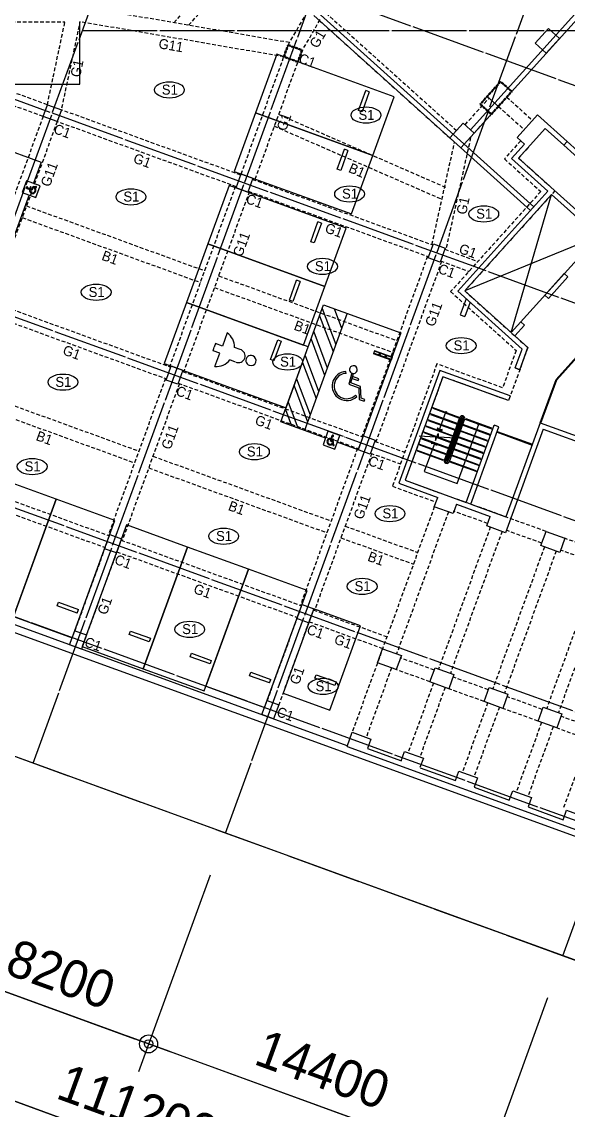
# Model space of a CAD drawing. Extents: x -1102843 to -854660, y -1929973 to -1754472.
# Drawn here: x -981407 to -959504, y -1871258 to -1827592 of the extents above; entities that cross this region are included whole.
import ezdxf
from ezdxf.enums import TextEntityAlignment as Align

# ---------------------------------------------------------------- set-up
doc = ezdxf.new("R2010")
doc.units = 0
doc.header["$LTSCALE"] = 100
doc.header["$MEASUREMENT"] = 0
for name, pattern in [('CEN', [62, 60, -1, 0, -1]), ('HID', [2.3, 1.5, -0.8]), ('HIDDEN', [0.375, 0.25, -0.125])]:
    doc.linetypes.add(name, pattern=pattern)
doc.layers.get('0').update_dxf_attribs({"linetype": 'CONTINUOUS'})
for name, color, linetype in [('!!0-BEAM', 6, 'HID'), ('!!0-BEAM-N', 1, 'HIDDEN'), ('!!0-Cen', 174, 'CEN'), ('!!0-COLUMN', 41, 'CONTINUOUS'), ('!!0-COLUMN-N', 2, 'CONTINUOUS'), ('!!0-END', 253, 'CONTINUOUS'), ('!!0-GIRDER', 3, 'HID'), ('!!0-GIRDER-N', 3, 'CONTINUOUS'), ('!!0-OPEN', 1, 'CONTINUOUS'), ('!!0-WALL', 2, 'CONTINUOUS'), ('000_주차라인', 251, 'CONTINUOUS'), ('7DIM', 7, 'CONTINUOUS'), ('Dim', 7, 'CONTINUOUS')]:
    doc.layers.add(name, color=color, linetype=linetype)
for name, color, linetype, plot in [('!!0-비내력(경량_출력금지)', 91, 'CONTINUOUS', False), ('!!0-비내력벽(조적_출력금지)', 92, 'CONTINUOUS', False), ('DEFPOINT', 135, 'CONTINUOUS', False)]:
    doc.layers.add(name, color=color, linetype=linetype, plot=plot)
doc.layers.add('!!0-하부골조', color=5, linetype='HIDDEN', lineweight=50)
doc.styles.add('굴림', font='Gulim.ttf')

msp = doc.modelspace()

# ---------------------------------------------------------------- linework, layer by layer
at = {"layer": '!!0-BEAM'}
for p, q in [((-975307, -1827631, 0), (-972322, -1824316, 0)), ((-974724, -1827732, 0), (-971950, -1824651, 0)), ((-964412, -1834242, 0), (-971094, -1831323, 0)), ((-964613, -1834700, 0), (-971294, -1831781, 0)), ((-981221, -1834979, 0), (-974079, -1837579, 0)), ((-981392, -1835449, 0), (-974250, -1838048, 0)), ((-973516, -1837784, 0), (-966374, -1840383, 0)), ((-973687, -1838254, 0), (-966545, -1840853, 0)), ((-983855, -1842215, 0), (-976713, -1844814, 0)), ((-984026, -1842685, 0), (-976884, -1845284, 0)), ((-976149, -1845019, 0), (-969008, -1847619, 0)), ((-976320, -1845489, 0), (-969179, -1848089, 0)), ((-968444, -1847824, 0), (-965539, -1848881, 0)), ((-968615, -1848294, 0), (-965710, -1849351, 0))]:
    msp.add_line(p, q, dxfattribs=at)
at = {"layer": '!!0-Cen', "ltscale": 0.5}
for p, q in [((-988656, -1854530, 0), (-968751, -1799840, 0)), ((-904640, -1850029, 0), (-1037616, -1801630, 0)), ((-980951, -1857335, 0), (-961045, -1802645, 0)), ((-973245, -1860139, 0), (-953340, -1805449, 0)), ((-907445, -1857735, 0), (-1040421, -1809335, 0)), ((-959714, -1865065, 0), (-939808, -1810374, 0)), ((-910249, -1865440, 0), (-1043225, -1817041, 0)), ((-912712, -1872206, 0), (-1045688, -1823807, 0)), ((-978975, -1827940, 0), (-898539, -1827940, 0)), ((-918358, -1880117, 0), (-1023951, -1841684, 0)), ((-914114, -1876059, 0), (-987795, -1849241, 0))]:
    msp.add_line(p, q, dxfattribs=at)
at = {"layer": '!!0-COLUMN'}
for p, q in [((-960830, -1828453, 0), (-960294, -1827858, 0)), ((-960294, -1827858, 0), (-959849, -1828260, 0)), ((-959849, -1828260, 0), (-960384, -1828854, 0)), ((-960384, -1828854, 0), (-960830, -1828453, 0)), ((-962750, -1830586, 0), (-962215, -1829991, 0)), ((-962215, -1829991, 0), (-961769, -1830393, 0)), ((-961769, -1830393, 0), (-962304, -1830987, 0)), ((-980554, -1831391), (-980383, -1830921)), ((-980383, -1830921), (-979819, -1831126)), ((-962304, -1830987, 0), (-962750, -1830586, 0)), ((-979819, -1831126), (-979990, -1831596)), ((-961552, -1832229, 0), (-960736, -1831323, 0)), ((-979990, -1831596), (-980554, -1831391)), ((-964249, -1832250, 0), (-963714, -1831656, 0)), ((-963714, -1831656, 0), (-963268, -1832057, 0)), ((-963803, -1832652, 0), (-964249, -1832250, 0)), ((-963268, -1832057, 0), (-963803, -1832652, 0)), ((-961255, -1832497, 0), (-961552, -1832229, 0)), ((-972818, -1834260, 0), (-972613, -1833696, 0)), ((-972613, -1833696, 0), (-972143, -1833867, 0)), ((-972143, -1833867, 0), (-972348, -1834431, 0)), ((-972348, -1834431, 0), (-972818, -1834260, 0)), ((-965113, -1837064, 0), (-964908, -1836500, 0)), ((-964908, -1836500, 0), (-964438, -1836671, 0)), ((-964438, -1836671, 0), (-964643, -1837235, 0)), ((-964643, -1837235, 0), (-965113, -1837064, 0)), ((-975623, -1841965, 0), (-975418, -1841401, 0)), ((-975418, -1841401, 0), (-974948, -1841572, 0)), ((-974948, -1841572, 0), (-975153, -1842136, 0)), ((-975153, -1842136, 0), (-975623, -1841965, 0)), ((-967917, -1844770, 0), (-967712, -1844206, 0)), ((-967712, -1844206, 0), (-967242, -1844377, 0)), ((-967242, -1844377, 0), (-967448, -1844941, 0)), ((-967448, -1844941, 0), (-967917, -1844770, 0)), ((-964872, -1847049, 0), (-964736, -1846673, 0)), ((-964121, -1847322, 0), (-964872, -1847049, 0)), ((-963984, -1846946, 0), (-964121, -1847322, 0)), ((-962767, -1847815, 0), (-962631, -1847439, 0)), ((-962016, -1848088, 0), (-962767, -1847815, 0)), ((-978085, -1848731, 0), (-977880, -1848167, 0)), ((-977880, -1848167, 0), (-977410, -1848338, 0)), ((-977410, -1848338, 0), (-977616, -1848902, 0)), ((-960597, -1848605, 0), (-960392, -1848041, 0)), ((-960392, -1848041, 0), (-959640, -1848315, 0)), ((-959640, -1848315, 0), (-959845, -1848878, 0)), ((-977616, -1848902, 0), (-978085, -1848731, 0)), ((-959845, -1848878, 0), (-960597, -1848605, 0)), ((-970380, -1851536, 0), (-970175, -1850972, 0)), ((-970175, -1850972, 0), (-969705, -1851143, 0)), ((-969705, -1851143, 0), (-969910, -1851707, 0)), ((-969910, -1851707, 0), (-970380, -1851536, 0)), ((-979488, -1852584), (-979283, -1852020)), ((-979283, -1852020), (-978813, -1852191)), ((-978813, -1852191), (-979018, -1852755)), ((-979018, -1852755), (-979488, -1852584)), ((-967150, -1853307, 0), (-966945, -1852743, 0)), ((-966945, -1852743, 0), (-966193, -1853017, 0)), ((-966193, -1853017, 0), (-966398, -1853581, 0)), ((-966398, -1853581, 0), (-967150, -1853307, 0)), ((-965045, -1854073, 0), (-964840, -1853509, 0)), ((-964840, -1853509, 0), (-964088, -1853783, 0)), ((-964294, -1854347, 0), (-965045, -1854073, 0)), ((-964088, -1853783, 0), (-964294, -1854347, 0)), ((-962875, -1854863, 0), (-962669, -1854299, 0)), ((-962669, -1854299, 0), (-961918, -1854573, 0)), ((-971782, -1855388), (-971577, -1854824)), ((-971577, -1854824), (-971107, -1854995)), ((-962123, -1855137, 0), (-962875, -1854863, 0)), ((-961918, -1854573, 0), (-962123, -1855137, 0)), ((-971312, -1855559), (-971782, -1855388)), ((-971107, -1854995), (-971312, -1855559)), ((-960713, -1855650, 0), (-960508, -1855086, 0)), ((-960508, -1855086, 0), (-959756, -1855360, 0)), ((-959756, -1855360, 0), (-959962, -1855923, 0)), ((-959962, -1855923, 0), (-960713, -1855650, 0))]:
    msp.add_line(p, q, dxfattribs=at)
at = {"layer": '!!0-END'}
for p, q in [((-963651, -1838386, 0), (-960172, -1834522, 0)), ((-960172, -1834522, 0), (-958314, -1836195, 0)), ((-958314, -1836195, 0), (-961793, -1840059, 0)), ((-961793, -1840059, 0), (-963651, -1838386, 0)), ((-964972, -1843054, 0), (-963844, -1843464, 0)), ((-964925, -1843071, 0), (-964935, -1843099, 0)), ((-964935, -1843099, 0), (-963902, -1843475, 0)), ((-965150, -1843542, 0), (-964022, -1843953, 0)), ((-965103, -1843559, 0), (-965113, -1843588, 0)), ((-965113, -1843588, 0), (-964079, -1843964, 0)), ((-965061, -1843298, 0), (-963933, -1843708, 0)), ((-965014, -1843315, 0), (-965024, -1843343, 0)), ((-965024, -1843343, 0), (-963991, -1843719, 0)), ((-964675, -1843992, 0), (-964408, -1843259, 0)), ((-964467, -1845174, 0), (-963844, -1843464, 0)), ((-964420, -1845191, 0), (-963797, -1843481, 0)), ((-964396, -1845200, 0), (-963774, -1843490, 0)), ((-964349, -1845217, 0), (-963727, -1843507, 0)), ((-963703, -1843515, 0), (-964326, -1845226, 0)), ((-963656, -1843532, 0), (-964279, -1845243, 0)), ((-963902, -1843475, 0), (-963891, -1843447, 0)), ((-963797, -1843481, 0), (-963703, -1843515, 0)), ((-962529, -1843943, 0), (-963656, -1843532, 0)), ((-963599, -1843521, 0), (-963609, -1843550, 0)), ((-962566, -1843898, 0), (-963599, -1843521, 0)), ((-965328, -1844031, 0), (-964200, -1844441, 0)), ((-965239, -1843787, 0), (-964111, -1844197, 0)), ((-965192, -1843804, 0), (-965202, -1843832, 0)), ((-965202, -1843832, 0), (-964168, -1844208, 0)), ((-964742, -1843885, 0), (-964763, -1843907, 0)), ((-964763, -1843907, 0), (-964675, -1843992, 0)), ((-964664, -1843961, 0), (-964742, -1843885, 0)), ((-964675, -1843992, 0), (-964553, -1843983, 0)), ((-964555, -1843953, 0), (-964664, -1843961, 0)), ((-964553, -1843983, 0), (-964555, -1843953, 0)), ((-964079, -1843964, 0), (-964069, -1843936, 0)), ((-963991, -1843719, 0), (-963980, -1843691, 0)), ((-963952, -1843978, 0), (-963975, -1843970, 0)), ((-963959, -1846117, 0), (-963093, -1843738, 0)), ((-963905, -1843995, 0), (-963881, -1844004, 0)), ((-963863, -1843734, 0), (-963886, -1843725, 0)), ((-962707, -1844432, 0), (-963834, -1844021, 0)), ((-963816, -1843751, 0), (-963792, -1843760, 0)), ((-963777, -1844010, 0), (-963787, -1844038, 0)), ((-962743, -1844386, 0), (-963777, -1844010, 0)), ((-962618, -1844187, 0), (-963745, -1843777, 0)), ((-963688, -1843766, 0), (-963698, -1843794, 0)), ((-962654, -1844142, 0), (-963688, -1843766, 0)), ((-962576, -1843926, 0), (-962566, -1843898, 0)), ((-965472, -1844208, 0), (-964820, -1844243, 0)), ((-965417, -1844275, 0), (-964289, -1844686, 0)), ((-965370, -1844292, 0), (-965380, -1844321, 0)), ((-965380, -1844321, 0), (-964346, -1844697, 0)), ((-965281, -1844048, 0), (-965291, -1844076, 0)), ((-965291, -1844076, 0), (-964257, -1844452, 0)), ((-964853, -1844480, 0), (-965274, -1845639, 0)), ((-964975, -1844489, 0), (-964853, -1844480, 0)), ((-964853, -1844480, 0), (-964765, -1844566, 0)), ((-964820, -1844243, 0), (-964819, -1844386, 0)), ((-964819, -1844386, 0), (-964716, -1844105, 0)), ((-964716, -1844105, 0), (-964715, -1844248, 0)), ((-964715, -1844248, 0), (-964010, -1844286, 0)), ((-964257, -1844452, 0), (-964247, -1844424, 0)), ((-964168, -1844208, 0), (-964158, -1844180, 0)), ((-964130, -1844467, 0), (-964153, -1844458, 0)), ((-964041, -1844223, 0), (-964064, -1844214, 0)), ((-963994, -1844240, 0), (-963970, -1844248, 0)), ((-962796, -1844676, 0), (-963923, -1844265, 0)), ((-963866, -1844254, 0), (-963876, -1844283, 0)), ((-962832, -1844631, 0), (-963866, -1844254, 0)), ((-962754, -1844414, 0), (-962743, -1844386, 0)), ((-962665, -1844170, 0), (-962654, -1844142, 0)), ((-965594, -1844764, 0), (-964467, -1845174, 0)), ((-965548, -1844781, 0), (-965558, -1844809, 0)), ((-965558, -1844809, 0), (-964524, -1845185, 0)), ((-965506, -1844520, 0), (-964378, -1844930, 0)), ((-965459, -1844537, 0), (-965469, -1844565, 0)), ((-965469, -1844565, 0), (-964435, -1844941, 0)), ((-964973, -1844519, 0), (-964975, -1844489, 0)), ((-964864, -1844511, 0), (-964973, -1844519, 0)), ((-964786, -1844587, 0), (-964864, -1844511, 0)), ((-964765, -1844566, 0), (-964786, -1844587, 0)), ((-964435, -1844941, 0), (-964425, -1844913, 0)), ((-964346, -1844697, 0), (-964336, -1844669, 0)), ((-964219, -1844711, 0), (-964242, -1844703, 0)), ((-964172, -1844728, 0), (-964148, -1844737, 0)), ((-962973, -1845164, 0), (-964101, -1844754, 0)), ((-964083, -1844484, 0), (-964059, -1844493, 0)), ((-964044, -1844743, 0), (-964054, -1844771, 0)), ((-963010, -1845119, 0), (-964044, -1844743, 0)), ((-962885, -1844920, 0), (-964012, -1844510, 0)), ((-963955, -1844499, 0), (-963965, -1844527, 0)), ((-962921, -1844875, 0), (-963955, -1844499, 0)), ((-962932, -1844903, 0), (-962921, -1844875, 0)), ((-962843, -1844659, 0), (-962832, -1844631, 0)), ((-964524, -1845185, 0), (-964514, -1845157, 0)), ((-964326, -1845226, 0), (-964420, -1845191, 0)), ((-964307, -1844956, 0), (-964331, -1844947, 0)), ((-963151, -1845653, 0), (-964279, -1845243, 0)), ((-964260, -1844973, 0), (-964237, -1844981, 0)), ((-964222, -1845232, 0), (-964232, -1845260, 0)), ((-963188, -1845608, 0), (-964222, -1845232, 0)), ((-963062, -1845409, 0), (-964190, -1844998, 0)), ((-964133, -1844987, 0), (-964143, -1845015, 0)), ((-963099, -1845364, 0), (-964133, -1844987, 0)), ((-963020, -1845147, 0), (-963010, -1845119, 0)), ((-965274, -1845639, 0), (-963959, -1846117, 0)), ((-963198, -1845636, 0), (-963188, -1845608, 0)), ((-963109, -1845392, 0), (-963099, -1845364, 0))]:
    msp.add_line(p, q, dxfattribs=at)
for centre in [(-964408, -1843259, 0), (-963093, -1843738, 0)]:
    msp.add_circle(centre, 30, dxfattribs=at)
for centre, radius, start, end in [((-963750, -1843498, 0), 100, 340, 160), ((-963750, -1843498, 0), 50, 340, 160), ((-964373, -1845209, 0), 100, 160, 340), ((-964373, -1845209, 0), 50, 160, 340)]:
    msp.add_arc(centre, radius, start, end, dxfattribs=at)
at = {"layer": '!!0-GIRDER'}
for p, q in [((-970674, -1828428, 0), (-978976, -1827000, 0)), ((-970732, -1828528, 0), (-969927, -1827138, 0)), ((-970213, -1828828, 0), (-969408, -1827439, 0)), ((-969213, -1827242, 0), (-963981, -1831953, 0)), ((-982747, -1827592, 0), (-979677, -1827592, 0)), ((-980383, -1830921), (-979677, -1827592, 0)), ((-979796, -1831046), (-979064, -1827592, 0)), ((-970903, -1828997, 0), (-979077, -1827592, 0)), ((-969481, -1827540, 0), (-964249, -1832250, 0)), ((-972613, -1833696, 0), (-970903, -1828997, 0)), ((-980383, -1830921), (-985081, -1829211)), ((-972049, -1833901, 0), (-970339, -1829203, 0)), ((-980554, -1831391), (-985252, -1829681)), ((-963639, -1831723, 0), (-962676, -1830653, 0)), ((-961970, -1830616, 0), (-960937, -1831546, 0)), ((-972630, -1833743, 0), (-979819, -1831126)), ((-963268, -1832057, 0), (-962304, -1830987, 0)), ((-962304, -1830987, 0), (-961271, -1831917, 0)), ((-980554, -1831391), (-983187, -1838627)), ((-979990, -1831596, 0), (-982623, -1838832, 0)), ((-972801, -1834213, 0), (-979990, -1831596)), ((-964380, -1836651, 0), (-963396, -1832200, 0)), ((-964966, -1836521, 0), (-964059, -1832421, 0)), ((-961404, -1832363, 0), (-962059, -1833092, 0)), ((-961106, -1832631, 0), (-961494, -1833062, 0)), ((-962059, -1833092, 0), (-960603, -1834403, 0)), ((-961494, -1833062, 0), (-960038, -1834373, 0)), ((-972160, -1833914, 0), (-964925, -1836547, 0)), ((-972848, -1834196, 0), (-975482, -1841431, 0)), ((-972284, -1834401, 0), (-974918, -1841636, 0)), ((-972331, -1834384, 0), (-965096, -1837017, 0)), ((-960603, -1834403, 0), (-964216, -1838416, 0)), ((-960038, -1834373, 0), (-963651, -1838386, 0)), ((-965143, -1837000, 0), (-967776, -1844236, 0)), ((-964455, -1836718, 0), (-963124, -1837203, 0)), ((-964579, -1837205, 0), (-967212, -1844441, 0)), ((-964626, -1837188, 0), (-963485, -1837604, 0)), ((-964216, -1838416, 0), (-961591, -1840780, 0)), ((-963651, -1838386, 0), (-961122, -1840663, 0)), ((-982670, -1838815), (-975435, -1841448, 0)), ((-982841, -1839285), (-975606, -1841918, 0)), ((-961591, -1840780, 0), (-962135, -1842277, 0)), ((-961122, -1840663, 0), (-961896, -1842790, 0)), ((-964766, -1841319, 0), (-966552, -1846225, 0)), ((-962135, -1842277, 0), (-964766, -1841319, 0)), ((-974965, -1841619, 0), (-967729, -1844253, 0)), ((-964527, -1841832, 0), (-966039, -1845985, 0)), ((-961896, -1842790, 0), (-964527, -1841832, 0)), ((-975653, -1841901, 0), (-977944, -1848197, 0)), ((-975089, -1842106, 0), (-977380, -1848402, 0)), ((-975136, -1842089, 0), (-967900, -1844723, 0)), ((-967259, -1844424, 0), (-966056, -1844862, 0)), ((-967947, -1844706, 0), (-970239, -1851002, 0)), ((-967383, -1844911, 0), (-969675, -1851207, 0)), ((-967430, -1844894, 0), (-966227, -1845332, 0)), ((-985133, -1845581), (-977897, -1848214, 0)), ((-985304, -1846050), (-978068, -1848684, 0)), ((-966552, -1846225, 0), (-964804, -1846861, 0)), ((-966039, -1845985, 0), (-964667, -1846485, 0)), ((-964872, -1847049, 0), (-968166, -1856098, 0)), ((-960392, -1848041, 0), (-963931, -1846753, 0)), ((-964309, -1847254, 0), (-966381, -1852948, 0)), ((-962733, -1847721, 0), (-964102, -1847223, 0)), ((-962627, -1847866, 0), (-964699, -1853561, 0)), ((-977427, -1848385, 0), (-970192, -1851019, 0)), ((-962157, -1848037, 0), (-964229, -1853732, 0)), ((-960563, -1848511, 0), (-961982, -1847994, 0)), ((-958230, -1848828, 0), (-959640, -1848315, 0)), ((-977983, -1848449, 0), (-979283, -1852020, 0)), ((-977513, -1848620, 0), (-978813, -1852191, 0)), ((-960456, -1848656, 0), (-962528, -1854351, 0)), ((-959986, -1848827, 0), (-962059, -1854522, 0)), ((-958401, -1849298, 0), (-959811, -1848784, 0)), ((-977598, -1848855, 0), (-970363, -1851489, 0)), ((-958295, -1849443, 0), (-960367, -1855137, 0)), ((-957825, -1849614, 0), (-959897, -1855308, 0)), ((-970277, -1851254, 0), (-971577, -1854824, 0)), ((-969808, -1851425, 0), (-971107, -1854995, 0)), ((-969722, -1851190, 0), (-966771, -1852264, 0)), ((-969893, -1851660, 0), (-966942, -1852734, 0)), ((-964874, -1853603, 0), (-966243, -1853105, 0)), ((-966586, -1853512, 0), (-967602, -1856303, 0)), ((-965045, -1854073, 0), (-966414, -1853575, 0)), ((-962704, -1854393, 0), (-964123, -1853877, 0)), ((-964904, -1854124, 0), (-965920, -1856915, 0)), ((-964435, -1854295, 0), (-965450, -1857086, 0)), ((-962875, -1854863, 0), (-964294, -1854347, 0)), ((-962734, -1854914, 0), (-963749, -1857705, 0)), ((-960542, -1855180, 0), (-961952, -1854667, 0)), ((-962264, -1855085, 0), (-963280, -1857876, 0)), ((-960713, -1855650, 0), (-962123, -1855137, 0)), ((-960572, -1855701, 0), (-961588, -1858492, 0)), ((-958804, -1855813, 0), (-959791, -1855454, 0)), ((-960103, -1855872, 0), (-961118, -1858663, 0)), ((-958975, -1856283, 0), (-959962, -1855923, 0)), ((-958693, -1856385, 0), (-959709, -1859176, 0))]:
    msp.add_line(p, q, dxfattribs=at)
at = {"layer": '!!0-OPEN'}
for p, q in [((-961793, -1840059, 0), (-960172, -1834522, 0)), ((-958314, -1836195, 0), (-963651, -1838386, 0))]:
    msp.add_line(p, q, dxfattribs=at)
at = {"layer": '!!0-WALL'}
for p, q in [((-970903, -1828997, 0), (-970732, -1828528, 0)), ((-970732, -1828528, 0), (-970168, -1828733, 0)), ((-970168, -1828733, 0), (-970339, -1829203, 0)), ((-970339, -1829203, 0), (-970903, -1828997, 0)), ((-962215, -1829991, 0), (-963031, -1830898, 0)), ((-961769, -1830393, 0), (-962215, -1829991, 0)), ((-962585, -1831299, 0), (-961769, -1830393, 0)), ((-963031, -1830898, 0), (-962585, -1831299, 0)), ((-960736, -1831323, 0), (-959547, -1832393, 0)), ((-960424, -1831873, 0), (-961494, -1833062, 0)), ((-960424, -1831873, 0), (-959681, -1832542, 0)), ((-961255, -1832497, 0), (-961777, -1833077, 0)), ((-959681, -1832542, 0), (-959547, -1832393, 0)), ((-960320, -1834388, 0), (-961777, -1833077, 0)), ((-958031, -1836180, 0), (-961494, -1833062, 0)), ((-960320, -1834388, 0), (-963934, -1838401, 0)), ((-960172, -1834522, 0), (-963651, -1838386, 0)), ((-958314, -1836195, 0), (-960172, -1834522, 0)), ((-960442, -1838558, 0), (-959666, -1837696, 0)), ((-960293, -1838692, 0), (-959517, -1837830, 0)), ((-959517, -1837830, 0), (-959666, -1837696, 0)), ((-963934, -1838401, 0), (-961356, -1840722, 0)), ((-963651, -1838386, 0), (-961793, -1840059, 0)), ((-960293, -1838692, 0), (-960442, -1838558, 0)), ((-968361, -1856634, 0), (-1015102, -1839621, 0)), ((-961793, -1840059, 0), (-961405, -1839628, 0)), ((-961257, -1839762, 0), (-961405, -1839628, 0)), ((-918886, -1874960, 0), (-1015205, -1839903, 0)), ((-961645, -1840193, 0), (-961257, -1839762, 0)), ((-961645, -1840193, 0), (-961122, -1840663, 0)), ((-961633, -1841481, 0), (-961356, -1840722, 0)), ((-961445, -1841549, 0), (-961122, -1840663, 0)), ((-964647, -1841576, 0), (-966295, -1846105, 0)), ((-964527, -1841832, 0), (-966039, -1845985, 0)), ((-961828, -1842602, 0), (-964647, -1841576, 0)), ((-961896, -1842790, 0), (-964527, -1841832, 0)), ((-961445, -1841549, 0), (-961633, -1841481, 0)), ((-961633, -1841481, 0), (-961445, -1841549, 0)), ((-961828, -1842602, 0), (-961896, -1842790, 0)), ((-963596, -1846875, 0), (-962467, -1843774, 0)), ((-963408, -1846943, 0), (-962279, -1843842, 0)), ((-962279, -1843842, 0), (-962467, -1843774, 0)), ((-960504, -1843935, 0), (-962016, -1848088, 0)), ((-960624, -1843679, 0), (-961998, -1847456, 0)), ((-960624, -1843679, 0), (-954948, -1845744, 0)), ((-960504, -1843935, 0), (-958183, -1844780, 0)), ((-966295, -1846105, 0), (-964736, -1846673, 0)), ((-966039, -1845985, 0), (-963596, -1846875, 0)), ((-963984, -1846946, 0), (-962631, -1847439, 0)), ((-963408, -1846943, 0), (-961998, -1847456, 0)), ((-968371, -1856662), (-968166, -1856098)), ((-968166, -1856098), (-967414, -1856371)), ((-968371, -1856662), (-959021, -1860065, 0)), ((-967414, -1856371), (-967551, -1856747)), ((-967551, -1856747), (-966189, -1857243)), ((-966198, -1857240), (-966061, -1856864)), ((-966061, -1856864), (-965309, -1857138)), ((-965309, -1857138), (-965446, -1857513)), ((-965437, -1857517), (-964027, -1858030)), ((-964027, -1858030), (-963890, -1857654)), ((-963890, -1857654), (-963139, -1857928)), ((-963139, -1857928), (-963275, -1858304)), ((-963275, -1858304), (-961866, -1858817, 0)), ((-961866, -1858817), (-961729, -1858441)), ((-961729, -1858441), (-960977, -1858714)), ((-960977, -1858714), (-961114, -1859090)), ((-961114, -1859090, 0), (-959705, -1859603, 0)), ((-959705, -1859603, 0), (-959568, -1859227)), ((-959568, -1859227), (-958816, -1859501))]:
    msp.add_line(p, q, dxfattribs=at)
at = {"layer": '!!0-비내력(경량_출력금지)'}
for p, q in [((-959992, -1841945, 0), (-958934, -1840770, 0)), ((-959966, -1841961, 0), (-958912, -1840790, 0)), ((-960624, -1843679, 0), (-959992, -1841945, 0)), ((-960595, -1843689, 0), (-959966, -1841961, 0)), ((-962348, -1844030, 0), (-960938, -1844543, 0)), ((-962358, -1844058, 0), (-960948, -1844571, 0))]:
    msp.add_line(p, q, dxfattribs=at)
at = {"layer": '!!0-비내력벽(조적_출력금지)'}
for p, q in [((-957829, -1825718, 0), (-963416, -1831924, 0)), ((-957681, -1825852, 0), (-963268, -1832057, 0)), ((-961016, -1835161, 0), (-969704, -1827339, 0)), ((-960882, -1835012, 0), (-969570, -1827190, 0)), ((-959681, -1832542, 0), (-958848, -1833291, 0)), ((-958715, -1833143, 0), (-959547, -1832393, 0)), ((-963601, -1838701, 0), (-963836, -1839349, 0)), ((-963440, -1838845, 0), (-963648, -1839417, 0)), ((-963836, -1839349, 0), (-963648, -1839417, 0))]:
    msp.add_line(p, q, dxfattribs=at)
at = {"layer": '!!0-하부골조', "ltscale": 4}
for p, q in [((-970903, -1828997, 0), (-970732, -1828528, 0)), ((-970732, -1828528, 0), (-970168, -1828733, 0)), ((-970168, -1828733, 0), (-970339, -1829203, 0)), ((-970339, -1829203, 0), (-970903, -1828997, 0)), ((-962215, -1829991, 0), (-963031, -1830898, 0)), ((-961769, -1830393, 0), (-962215, -1829991, 0)), ((-962585, -1831299, 0), (-961769, -1830393, 0)), ((-963031, -1830898, 0), (-962585, -1831299, 0))]:
    msp.add_line(p, q, dxfattribs=at)
for centre in [(-975491, -1830324), (-967609, -1831337), (-977031, -1834616, 0), (-968267, -1834501), (-962891, -1835302), (-969356, -1837409, 0), (-978424, -1838445, 0), (-963796, -1840586), (-970750, -1841238, 0), (-979757, -1842050, 0), (-972083, -1844843, 0), (-980991, -1845439), (-966648, -1847325), (-973316, -1848232), (-967766, -1850245), (-974676, -1851967), (-969330, -1854258)]:
    msp.add_ellipse(centre, major_axis=(598, 0), ratio=0.546785)
at = {"layer": '000_주차라인', "linetype": 'Continuous'}
for p, q in [((-979077, -1830092, 0), (-979077, -1827592, 0)), ((-971185, -1828895, 0), (-972040, -1831244, 0)), ((-966486, -1830605, 0), (-971185, -1828895, 0)), ((-984077, -1830092, 0), (-979077, -1830092, 0)), ((-967909, -1831151, 0), (-967618, -1830353, 0)), ((-967477, -1830404, 0), (-967768, -1831203, 0)), ((-967477, -1830404, 0), (-967618, -1830353, 0)), ((-967342, -1832954, 0), (-966486, -1830605, 0)), ((-972040, -1831244, 0), (-972895, -1833593, 0)), ((-967342, -1832954, 0), (-972040, -1831244, 0)), ((-972040, -1831244, 0), (-967342, -1832954, 0)), ((-967768, -1831203, 0), (-967909, -1831151, 0)), ((-968764, -1833501, 0), (-968473, -1832702, 0)), ((-968333, -1832753, 0), (-968623, -1833552, 0)), ((-968333, -1832753, 0), (-968473, -1832702, 0)), ((-968197, -1835303, 0), (-967342, -1832954, 0)), ((-968623, -1833552, 0), (-968764, -1833501, 0)), ((-981216, -1833970), (-981387, -1834440)), ((-980671, -1834169), (-981216, -1833970)), ((-972895, -1833593, 0), (-968197, -1835303, 0)), ((-981387, -1834440), (-980842, -1834638)), ((-981203, -1834283), (-981011, -1834353)), ((-981203, -1834283), (-981011, -1834353)), ((-981088, -1834295), (-981166, -1834266)), ((-981088, -1834295), (-981166, -1834266)), ((-981072, -1834360), (-981100, -1834350)), ((-981088, -1834295), (-981057, -1834210)), ((-981057, -1834210), (-981088, -1834295)), ((-981059, -1834305), (-981029, -1834220)), ((-981059, -1834305), (-981029, -1834220)), ((-981024, -1834318), (-981059, -1834305)), ((-981024, -1834318), (-981059, -1834305)), ((-981029, -1834220), (-981057, -1834210)), ((-981029, -1834220), (-981057, -1834210)), ((-980969, -1834214), (-981024, -1834318)), ((-980969, -1834214), (-981024, -1834318)), ((-981011, -1834353), (-980952, -1834243)), ((-981011, -1834353), (-980952, -1834243)), ((-980844, -1834217), (-980969, -1834214)), ((-980844, -1834217), (-980969, -1834214)), ((-980952, -1834243), (-980817, -1834246)), ((-980952, -1834243), (-980817, -1834246)), ((-980865, -1834273), (-980905, -1834272)), ((-980816, -1834196), (-980844, -1834195)), ((-980844, -1834195), (-980844, -1834217)), ((-980816, -1834196), (-980844, -1834195)), ((-980844, -1834195), (-980844, -1834217)), ((-980842, -1834638), (-980671, -1834169)), ((-980817, -1834246), (-980816, -1834196)), ((-980817, -1834246), (-980816, -1834196)), ((-973100, -1834157, 0), (-973955, -1836506, 0)), ((-968402, -1835867, 0), (-973100, -1834157, 0)), ((-969824, -1836414, 0), (-969534, -1835615, 0)), ((-969393, -1835666, 0), (-969683, -1836465, 0)), ((-969393, -1835666, 0), (-969534, -1835615, 0)), ((-969257, -1838216, 0), (-968402, -1835867, 0)), ((-973955, -1836506, 0), (-969257, -1838216, 0)), ((-969683, -1836465, 0), (-969824, -1836414, 0)), ((-970679, -1838763, 0), (-970389, -1837964, 0)), ((-970248, -1838015, 0), (-970539, -1838814, 0)), ((-970248, -1838015, 0), (-970389, -1837964, 0)), ((-970539, -1838814, 0), (-970679, -1838763, 0)), ((-971018, -1843641, 0), (-969308, -1838943, 0)), ((-969364, -1839095, 0), (-968824, -1840535, 0)), ((-969308, -1838943, 0), (-966207, -1840071, 0)), ((-968882, -1839098, 0), (-968587, -1839884, 0)), ((-968369, -1839285, 0), (-970079, -1843983, 0)), ((-969469, -1839384, 0), (-968929, -1840824, 0)), ((-969706, -1840034, 0), (-969166, -1841475, 0)), ((-966207, -1840071, 0), (-967917, -1844770, 0)), ((-969811, -1840323, 0), (-969271, -1841764, 0)), ((-970048, -1840974, 0), (-969508, -1842414, 0)), ((-967266, -1840787, 0), (-967311, -1840910, 0)), ((-966606, -1841166, 0), (-967311, -1840910, 0)), ((-966599, -1841147, 0), (-967304, -1840891, 0)), ((-966568, -1841063, 0), (-967273, -1840806, 0)), ((-966561, -1841044, 0), (-967266, -1840787, 0)), ((-967013, -1840948, 0), (-967093, -1840919, 0)), ((-967039, -1840894, 0), (-967068, -1840974, 0)), ((-966804, -1840980, 0), (-966833, -1841059, 0)), ((-970153, -1841263, 0), (-969613, -1842703, 0)), ((-966779, -1841034, 0), (-966858, -1841005, 0)), ((-966561, -1841044, 0), (-966606, -1841166, 0)), ((-968411, -1841697, 0), (-968415, -1841622, 0)), ((-968184, -1841682, 0), (-968304, -1842130, 0)), ((-968214, -1842083, 0), (-968111, -1841699, 0)), ((-968145, -1841828, 0), (-968165, -1841901, 0)), ((-967900, -1841917, 0), (-968145, -1841828, 0)), ((-970495, -1842203, 0), (-969955, -1843643, 0)), ((-970390, -1841914, 0), (-969850, -1843354, 0)), ((-968304, -1842130, 0), (-967902, -1842277, 0)), ((-967830, -1842223, 0), (-968214, -1842083, 0)), ((-968165, -1841901, 0), (-967925, -1841988, 0)), ((-967925, -1841988, 0), (-967900, -1841917, 0)), ((-967902, -1842277, 0), (-967877, -1842744, 0)), ((-967805, -1842690, 0), (-967830, -1842223, 0)), ((-967979, -1842629, 0), (-968031, -1842575, 0)), ((-967652, -1842746, 0), (-967805, -1842690, 0)), ((-970837, -1843143, 0), (-970592, -1843796, 0)), ((-970732, -1842854, 0), (-970344, -1843886, 0)), ((-967877, -1842744, 0), (-967677, -1842817, 0)), ((-967677, -1842817, 0), (-967652, -1842746, 0)), ((-969233, -1844291, 0), (-971018, -1843641, 0)), ((-969134, -1844018, 0), (-969332, -1844563, 0)), ((-968664, -1844189, 0), (-969134, -1844018, 0)), ((-969054, -1844333, 0), (-969043, -1844305, 0)), ((-968977, -1844203, 0), (-969046, -1844395, 0)), ((-968977, -1844203, 0), (-969046, -1844395, 0)), ((-969046, -1844395, 0), (-968936, -1844453, 0)), ((-969046, -1844395, 0), (-968936, -1844453, 0)), ((-969012, -1844381, 0), (-968999, -1844346, 0)), ((-969012, -1844381, 0), (-968999, -1844346, 0)), ((-968908, -1844436, 0), (-969012, -1844381, 0)), ((-968908, -1844436, 0), (-969012, -1844381, 0)), ((-968999, -1844346, 0), (-968914, -1844377, 0)), ((-968999, -1844346, 0), (-968914, -1844377, 0)), ((-968989, -1844317, 0), (-968960, -1844239, 0)), ((-968989, -1844317, 0), (-968960, -1844239, 0)), ((-968989, -1844317, 0), (-968904, -1844348, 0)), ((-968904, -1844348, 0), (-968989, -1844317, 0)), ((-968936, -1844453, 0), (-968940, -1844588, 0)), ((-968936, -1844453, 0), (-968940, -1844588, 0)), ((-968914, -1844377, 0), (-968904, -1844348, 0)), ((-968914, -1844377, 0), (-968904, -1844348, 0)), ((-968911, -1844561, 0), (-968908, -1844436, 0)), ((-968911, -1844561, 0), (-968908, -1844436, 0)), ((-968862, -1844734, 0), (-968664, -1844189, 0)), ((-967917, -1844770, 0), (-968763, -1844462, 0)), ((-969332, -1844563, 0), (-968862, -1844734, 0)), ((-968967, -1844540, 0), (-968966, -1844501, 0)), ((-968940, -1844588, 0), (-968890, -1844589, 0)), ((-968940, -1844588, 0), (-968890, -1844589, 0)), ((-968889, -1844561, 0), (-968911, -1844561, 0)), ((-968889, -1844561, 0), (-968911, -1844561, 0)), ((-968890, -1844589, 0), (-968889, -1844561, 0)), ((-968890, -1844589, 0), (-968889, -1844561, 0)), ((-980024, -1846748, 0), (-981734, -1851447, 0)), ((-977675, -1847603, 0), (-980024, -1846748, 0)), ((-979385, -1852302, 0), (-977675, -1847603, 0)), ((-972319, -1849553, 0), (-974029, -1854251, 0)), ((-969970, -1850408, 0), (-972319, -1849553, 0)), ((-971680, -1855106, 0), (-969970, -1850408, 0)), ((-979983, -1851020, 0), (-979931, -1850879, 0)), ((-979184, -1851311, 0), (-979983, -1851020, 0)), ((-979931, -1850879, 0), (-979133, -1851170, 0)), ((-981734, -1851447, 0), (-979385, -1852302, 0)), ((-979184, -1851311, 0), (-979133, -1851170, 0)), ((-969705, -1851143, 0), (-970936, -1854526, 0)), ((-967826, -1851827, 0), (-969705, -1851143, 0)), ((-969057, -1855210, 0), (-967826, -1851827, 0)), ((-972277, -1853825, 0), (-972226, -1853684, 0)), ((-971479, -1854115, 0), (-972277, -1853825, 0)), ((-972226, -1853684, 0), (-971427, -1853974, 0)), ((-971479, -1854115, 0), (-971427, -1853974, 0)), ((-969654, -1853928, 0), (-969603, -1853787, 0)), ((-968856, -1854219, 0), (-969654, -1853928, 0)), ((-969603, -1853787, 0), (-968804, -1854078, 0)), ((-968804, -1854078, 0), (-968856, -1854219, 0)), ((-974029, -1854251, 0), (-971680, -1855106, 0)), ((-970936, -1854526, 0), (-969057, -1855210, 0))]:
    msp.add_line(p, q, dxfattribs=at)
at = {"layer": '000_주차라인'}
for p, q in [((-985334, -1831514), (-980635, -1833224)), ((-980635, -1833224), (-980943, -1834069)), ((-981114, -1834539), (-981764, -1836325)), ((-973955, -1836506, 0), (-974810, -1838856, 0)), ((-969257, -1838216, 0), (-973955, -1836506, 0)), ((-970112, -1840566, 0), (-969257, -1838216, 0)), ((-974810, -1838856, 0), (-975700, -1841299, 0)), ((-974810, -1838856, 0), (-970112, -1840566, 0)), ((-969924, -1840634, 0), (-974810, -1838856, 0)), ((-973175, -1840075, 0), (-973367, -1840603, 0)), ((-973638, -1840505, 0), (-973690, -1840646, 0)), ((-973367, -1840603, 0), (-973638, -1840505, 0)), ((-971441, -1841146, 0), (-971150, -1840347, 0)), ((-971009, -1840399, 0), (-971300, -1841198, 0)), ((-971150, -1840347, 0), (-971009, -1840399, 0)), ((-973741, -1840788, 0), (-973690, -1840646, 0)), ((-973470, -1840886, 0), (-973741, -1840788, 0)), ((-973663, -1841415, 0), (-973470, -1840886, 0)), ((-972650, -1840738, 0), (-972882, -1840653, 0)), ((-970813, -1843077, 0), (-969924, -1840634, 0)), ((-975700, -1841299, 0), (-970813, -1843077, 0)), ((-972834, -1841244, 0), (-973067, -1841160, 0)), ((-971300, -1841198, 0), (-971441, -1841146, 0)), ((-980024, -1846748, 0), (-982467, -1845859, 0)), ((-981803, -1851635, 0), (-980024, -1846748, 0)), ((-977205, -1847774, 0), (-978984, -1852661, 0)), ((-974762, -1848664, 0), (-977205, -1847774, 0)), ((-976540, -1853550, 0), (-974762, -1848664, 0)), ((-974762, -1848664, 0), (-976540, -1853550, 0)), ((-972319, -1849553, 0), (-974762, -1848664, 0)), ((-974097, -1854439, 0), (-972319, -1849553, 0)), ((-977104, -1852174, 0), (-977053, -1852033, 0)), ((-976305, -1852465, 0), (-977104, -1852174, 0)), ((-977053, -1852033, 0), (-976254, -1852324, 0)), ((-976254, -1852324, 0), (-976305, -1852465, 0)), ((-978984, -1852661, 0), (-976540, -1853550, 0)), ((-974661, -1853064, 0), (-974609, -1852923, 0)), ((-973862, -1853354, 0), (-974661, -1853064, 0)), ((-974609, -1852923, 0), (-973811, -1853213, 0)), ((-973811, -1853213, 0), (-973862, -1853354, 0)), ((-976540, -1853550, 0), (-974097, -1854439, 0))]:
    msp.add_line(p, q, dxfattribs=at)
at = {"layer": '000_주차라인', "linetype": 'Continuous'}
for centre in [(-967053, -1840934, 0), (-966818, -1841019, 0)]:
    msp.add_circle(centre, 17.5, dxfattribs=at)
at = {"layer": '000_주차라인'}
for centre, radius, start, end in [((-973548, -1840627, 0), 666, 357.697, 55.9588), ((-972730, -1841000, 0), 274, 340.8957, 72.9709), ((-972219, -1841183, 0), 204, 70, 250), ((-973594, -1840753, 0), 666, 264.0412, 322.303), ((-972727, -1840992, 0), 274, 247.0291, 339.1043), ((-972219, -1841183, 0), 204, 250, 70)]:
    msp.add_arc(centre, radius, start, end, dxfattribs=at)
at = {"layer": '000_주차라인', "linetype": 'Continuous'}
for centre, radius, start, end in [((-968113, -1841546, 0), 154, 340, 160), ((-968381, -1842205, 0), 584, 93.3745, 313.4332), ((-968381, -1842205, 0), 509, 93.3745, 313.4332), ((-968113, -1841546, 0), 154, 160, 340), ((-968113, -1841546, 0), 154, 242.6322, 270.8528)]:
    msp.add_arc(centre, radius, start, end, dxfattribs=at)
for centre, major_axis, start_param, end_param in [((-981195, -1834249), (16, 30), -1.598296, 3.422259), ((-981195, -1834249), (16, 30), -1.598296, 3.422259), ((-980970, -1834351), (61, 115), 2.050405, 5.842909), ((-980970, -1834351), (48.2, 90.5), 2.148638, 6.082579), ((-969045, -1844435, 0), (115, -61), 2.050405, 5.842909), ((-969045, -1844435, 0), (90.5, -48.2), 2.148638, 6.082579), ((-968943, -1844210, 0), (30, -16), -1.598296, 3.422259), ((-968943, -1844210, 0), (30, -16), -1.598296, 3.422259)]:
    msp.add_ellipse(centre, major_axis=major_axis, ratio=1, start_param=start_param, end_param=end_param, dxfattribs=at)
at = {"layer": '7DIM'}
for p, q in [((-975478, -1868904), (-977169, -1868289)), ((-977169, -1868289), (-975478, -1868904))]:
    msp.add_line(p, q, dxfattribs=at)
for radius in [360, 360, 168, 168]:
    msp.add_circle((-976324, -1868597), radius, dxfattribs=at)
at = {"layer": 'DEFPOINT', "linetype": 'Continuous'}
for p, q in [((-915915, -1881006, 0), (-1048891, -1832607, 0)), ((-910536, -1892541, 0), (-1060426, -1837986, 0)), ((-908145, -1897668, 0), (-1065553, -1840377, 0))]:
    msp.add_line(p, q, dxfattribs=at)
at = {"layer": 'Dim'}
for p, q in [((-1028623, -1853818), (-925257, -1891440)), ((-983465, -1865997), (-976887, -1868391)), ((-975760, -1868802), (-963356, -1873317))]:
    msp.add_line(p, q, dxfattribs=at)
at = {"layer": 'Dim', "color": 7}
for p, q in [((-973861, -1861831), (-976734, -1869724)), ((-973861, -1861831), (-976734, -1869724)), ((-960330, -1866756), (-963203, -1874649)), ((-960330, -1866756), (-963203, -1874649))]:
    msp.add_line(p, q, dxfattribs=at)

# ---------------------------------------------------------------- texts
at = {"layer": '!!0-BEAM-N', "style": '굴림'}
for rotation, p in [(336.3992, (-968051, -1833735)), (340, (-977935, -1837242, 0)), (340, (-970230, -1840046, 0)), (340, (-980569, -1844477, 0)), (340, (-972863, -1847282, 0)), (340, (-967276, -1849315, 0))]:
    msp.add_text('B1', height=400, rotation=rotation, dxfattribs=at).set_placement(p, align=Align.CENTER)
at = {"layer": '!!0-COLUMN-N', "style": '굴림'}
for p in [(-970029, -1829337, 0), (-979850, -1832164, 0), (-972144, -1834968, 0), (-964439, -1837773, 0), (-974949, -1842674, 0), (-967244, -1845478, 0), (-977412, -1849440, 0), (-969706, -1852244, 0), (-978615, -1852746, 0), (-970910, -1855551, 0)]:
    msp.add_text('C1', height=400, rotation=340, dxfattribs=at).set_placement(p, align=Align.CENTER)
at = {"layer": '!!0-GIRDER-N', "style": '굴림'}
for s, rotation, p in [('G11', 350.2427, (-975459, -1828735, 0)), ('G1', 59.8986, (-969377, -1828385, 0)), ('G1', 78.0415, (-979000, -1829500, 0)), ('G1', 70, (-970708, -1831676, 0)), ('G1', 340, (-976644, -1833348, 0)), ('G11', 70, (-980120, -1833781, 0)), ('G1', 77.5351, (-963527, -1835011, 0)), ('G1', 340, (-968962, -1836144, 0)), ('G11', 70, (-972415, -1836586, 0)), ('G1', 340, (-963592, -1836973, 0)), ('G11', 70, (-964709, -1839390, 0)), ('G1', 340, (-979472, -1841045, 0)), ('G1', 340, (-971767, -1843850, 0)), ('G11', 70, (-975283, -1844321)), ('G11', 70, (-967578, -1847126)), ('G1', 340, (-974229, -1850616, 0)), ('G1', 70, (-977893, -1851086, 0)), ('G1', 340, (-968592, -1852643, 0)), ('G1', 70, (-970187, -1853890, 0))]:
    msp.add_text(s, height=400, rotation=rotation, dxfattribs=at).set_placement(p, align=Align.CENTER)
at = {"style": '굴림'}
for p in [(-975473, -1830513), (-967591, -1831526), (-977013, -1834804, 0), (-968249, -1834689), (-962873, -1835491), (-969338, -1837597, 0), (-978407, -1838633, 0), (-963778, -1840775), (-970732, -1841427, 0), (-979740, -1842239, 0), (-972065, -1845032, 0), (-980973, -1845627), (-966630, -1847513), (-973299, -1848421), (-967748, -1850434), (-974658, -1852156), (-969312, -1854447)]:
    msp.add_text('S1', height=400, dxfattribs=at).set_placement(p, align=Align.CENTER)
at = {"layer": 'Dim', "color": 3, "style": '굴림'}
for s, p in [('8200', (-982142, -1865756)), ('14400', (-972159, -1869389)), ('111200', (-980093, -1870758))]:
    msp.add_text(s, height=1500, rotation=340, dxfattribs=at).set_placement(p)

doc.saveas('drawing.dxf')
